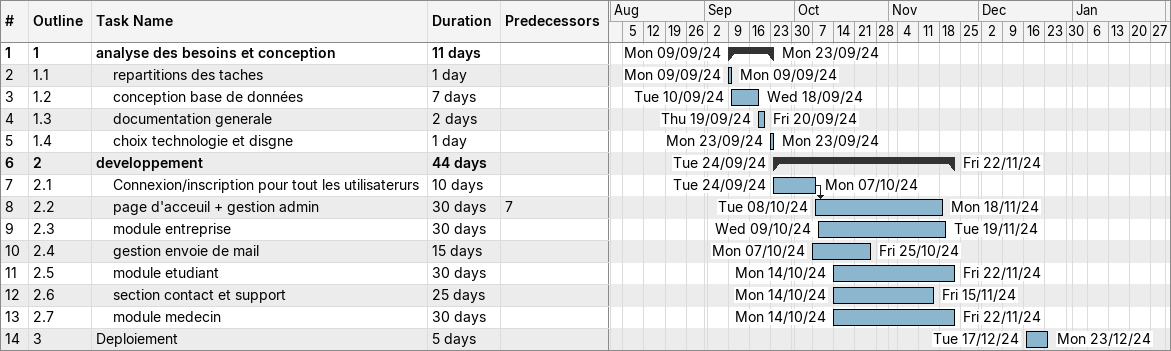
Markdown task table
| ID | WBS | Task | Duration | Start | Finish | Predecessors |
|---|---|---|---|---|---|---|
| 1 | 1 | **analyse des besoins et conception** | 11d | 2024-09-09 | 2024-09-23 |  |
| 2 | 1.1 | repartitions des taches | 1d | 2024-09-09 | 2024-09-09 |  |
| 3 | 1.2 | conception base de données | 7d | 2024-09-10 | 2024-09-18 |  |
| 4 | 1.3 | documentation generale | 2d | 2024-09-19 | 2024-09-20 |  |
| 5 | 1.4 | choix technologie et disgne | 1d | 2024-09-23 | 2024-09-23 |  |
| 6 | 2 | **developpement** | 44d | 2024-09-24 | 2024-11-22 |  |
| 7 | 2.1 | Connexion/inscription pour tout les utilisaterurs | 10d | 2024-09-24 | 2024-10-07 |  |
| 8 | 2.2 | page d'acceuil + gestion admin | 30d | 2024-10-08 | 2024-11-18 | 7 |
| 9 | 2.3 | module entreprise | 30d | 2024-10-09 | 2024-11-19 |  |
| 10 | 2.4 | gestion envoie de mail | 15d | 2024-10-07 | 2024-10-25 |  |
| 11 | 2.5 | module etudiant | 30d | 2024-10-14 | 2024-11-22 |  |
| 12 | 2.6 | section contact et support | 25d | 2024-10-14 | 2024-11-15 |  |
| 13 | 2.7 | module medecin | 30d | 2024-10-14 | 2024-11-22 |  |
| 14 | 3 | Deploiement | 5d | 2024-12-17 | 2024-12-23 |  |
